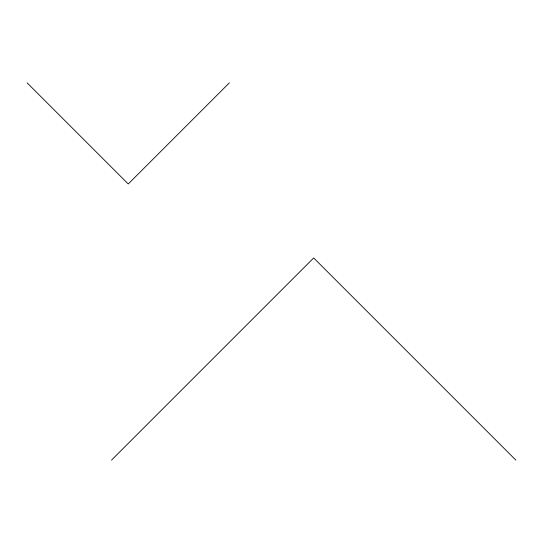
<?xml version="1.0" encoding="UTF-8"?>
<svg xmlns="http://www.w3.org/2000/svg" width="543" height="543" viewBox="0 0 543 543"><rect width="100%" height="100%" fill="white"/><g stroke="black" fill="none" stroke-linecap="round" stroke-linejoin="round"><path stroke-width="0.81" d="M229.322 82.882L128.236 183.968L27.15 82.882M111.505 460.118L313.678 257.945L515.85 460.118"/></g></svg>
